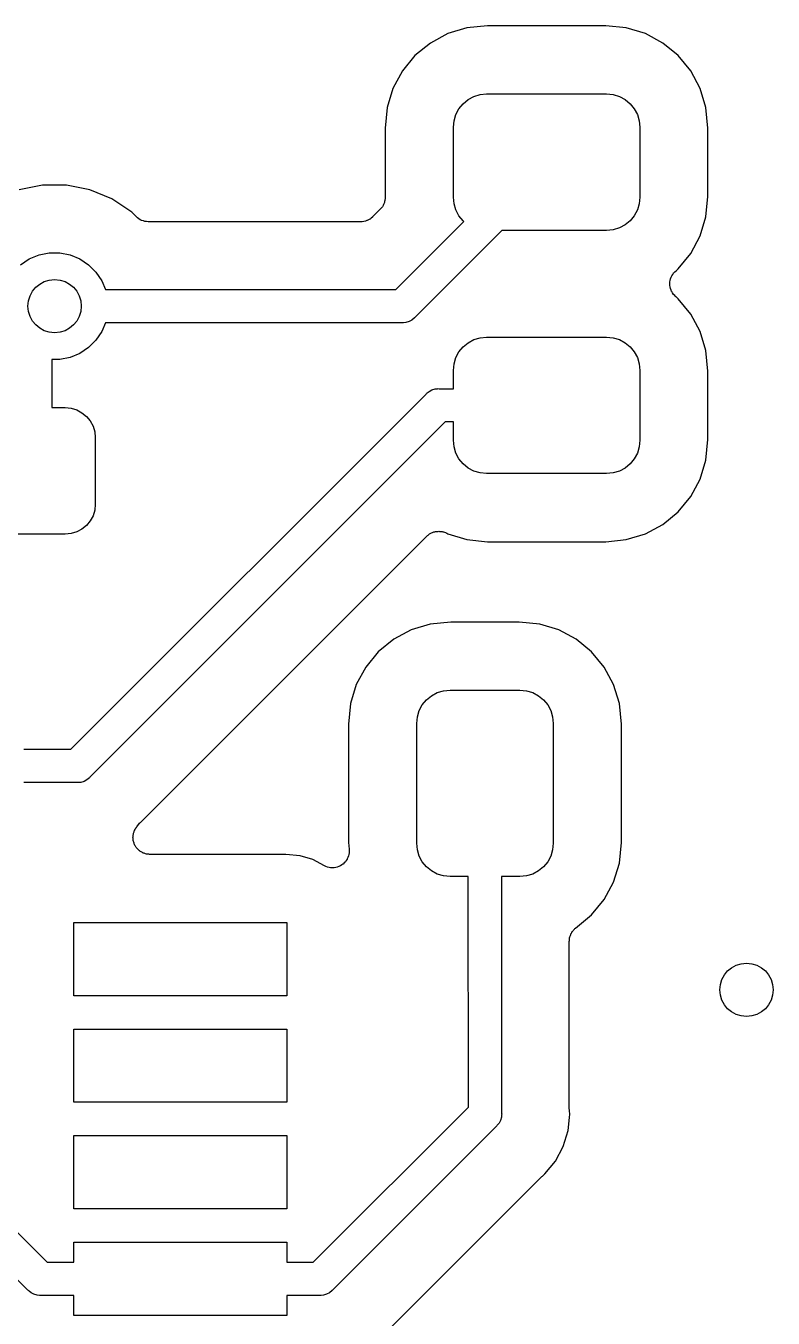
# Model space of a CAD drawing. Extents: x 83.1 to 154, y -94.5 to -68.3.
# Drawn here: x 122.99 to 128.6, y -84.46 to -74.76 of the extents above; entities that cross this region are included whole.
import ezdxf

# ---------------------------------------------------------------- set-up
doc = ezdxf.new("R2010")
doc.units = 0
doc.layers.add('BLACK', color=7, linetype='CONTINUOUS')

msp = doc.modelspace()

# ---------------------------------------------------------------- linework, layer by layer
at = {"layer": 'BLACK', "linetype": 'CONTINUOUS'}
for p, q in [((126.302, -74.7792), (126.159, -74.8224)), ((126.456, -74.7639), (126.302, -74.7792)), ((127.344, -74.7639), (126.456, -74.7639)), ((127.498, -74.7792), (127.344, -74.7639)), ((127.641, -74.8224), (127.498, -74.7792)), ((126.159, -74.8224), (126.028, -74.8927)), ((127.772, -74.8927), (127.641, -74.8224)), ((126.028, -74.8927), (125.912, -74.9873)), ((127.888, -74.9873), (127.772, -74.8927)), ((125.912, -74.9873), (125.818, -75.1025)), ((127.982, -75.1025), (127.888, -74.9873)), ((125.818, -75.1025), (125.747, -75.234)), ((128.053, -75.234), (127.982, -75.1025)), ((125.747, -75.234), (125.704, -75.3766)), ((126.401, -75.2798), (126.45, -75.275)), ((126.45, -75.275), (127.35, -75.275)), ((127.35, -75.275), (127.399, -75.2798)), ((128.096, -75.3766), (128.053, -75.234)), ((126.242, -75.3861), (126.273, -75.3482)), ((126.273, -75.3482), (126.311, -75.3171)), ((126.311, -75.3171), (126.354, -75.294)), ((126.354, -75.294), (126.401, -75.2798)), ((127.399, -75.2798), (127.446, -75.294)), ((127.446, -75.294), (127.489, -75.3171)), ((127.489, -75.3171), (127.527, -75.3482)), ((127.527, -75.3482), (127.558, -75.3861)), ((125.704, -75.3766), (125.689, -75.5312)), ((126.205, -75.4762), (126.219, -75.4293)), ((126.219, -75.4293), (126.242, -75.3861)), ((127.558, -75.3861), (127.581, -75.4293)), ((127.581, -75.4293), (127.595, -75.4762)), ((128.111, -75.5312), (128.096, -75.3766)), ((125.689, -75.5312), (125.689, -76.05)), ((126.2, -75.525), (126.205, -75.4762)), ((126.2, -76.05), (126.2, -75.525)), ((127.595, -75.4762), (127.6, -75.525)), ((127.6, -75.525), (127.6, -76.05)), ((128.111, -76.0438), (128.111, -75.5312)), ((123.118, -75.96), (122.943, -75.9949)), ((123.297, -75.96), (123.118, -75.96)), ((123.473, -75.9949), (123.297, -75.96)), ((123.638, -76.0634), (123.473, -75.9949)), ((125.689, -76.0511), (125.688, -76.0579)), ((125.689, -76.05), (125.689, -76.0504)), ((125.689, -76.0504), (125.689, -76.0511)), ((126.205, -76.0988), (126.2, -76.05)), ((127.6, -76.05), (127.595, -76.0988)), ((128.096, -76.1984), (128.111, -76.0438)), ((123.787, -76.1627), (123.638, -76.0634)), ((125.652, -76.1405), (125.594, -76.1978)), ((125.655, -76.1362), (125.652, -76.1405)), ((125.659, -76.1323), (125.655, -76.1362)), ((125.663, -76.1266), (125.659, -76.1323)), ((125.668, -76.1214), (125.663, -76.1266)), ((125.67, -76.1164), (125.668, -76.1214)), ((125.673, -76.1118), (125.67, -76.1164)), ((125.676, -76.1055), (125.673, -76.1118)), ((125.679, -76.0995), (125.676, -76.1055)), ((125.681, -76.0942), (125.679, -76.0995)), ((125.683, -76.089), (125.681, -76.0942)), ((125.684, -76.0823), (125.683, -76.089)), ((125.686, -76.0758), (125.684, -76.0823)), ((125.687, -76.0703), (125.686, -76.0758)), ((125.688, -76.0648), (125.687, -76.0703)), ((125.688, -76.0579), (125.688, -76.0648)), ((126.219, -76.1457), (126.205, -76.0988)), ((126.242, -76.1889), (126.219, -76.1457)), ((127.581, -76.1457), (127.558, -76.1889)), ((127.595, -76.0988), (127.581, -76.1457)), ((123.822, -76.1978), (123.787, -76.1627)), ((123.831, -76.2053), (123.822, -76.1978)), ((123.84, -76.2128), (123.831, -76.2053)), ((123.84, -76.2131), (123.84, -76.2128)), ((123.841, -76.2136), (123.84, -76.2131)), ((123.851, -76.2191), (123.841, -76.2136)), ((123.861, -76.2248), (123.851, -76.2191)), ((123.862, -76.225), (123.861, -76.2248)), ((123.863, -76.2253), (123.862, -76.225)), ((123.874, -76.2287), (123.863, -76.2253)), ((123.885, -76.2322), (123.874, -76.2287)), ((123.886, -76.2323), (123.885, -76.2322)), ((123.886, -76.2325), (123.886, -76.2323)), ((123.898, -76.2337), (123.886, -76.2325)), ((123.91, -76.235), (123.898, -76.2337)), ((123.911, -76.235), (123.91, -76.235)), ((125.505, -76.235), (123.911, -76.235)), ((123.911, -76.235), (123.911, -76.235)), ((123.911, -76.235), (123.911, -76.235)), ((123.911, -76.235), (123.911, -76.235)), ((125.516, -76.2339), (125.505, -76.235)), ((125.528, -76.2329), (125.516, -76.2339)), ((125.529, -76.2327), (125.528, -76.2329)), ((125.541, -76.2292), (125.529, -76.2326)), ((125.529, -76.2326), (125.529, -76.2327)), ((125.552, -76.2259), (125.541, -76.2292)), ((125.553, -76.2254), (125.552, -76.2256)), ((125.552, -76.2256), (125.552, -76.2259)), ((125.563, -76.2199), (125.553, -76.2254)), ((125.574, -76.2145), (125.563, -76.2199)), ((125.575, -76.2138), (125.574, -76.2141)), ((125.574, -76.2141), (125.574, -76.2145)), ((125.584, -76.2064), (125.575, -76.2138)), ((125.593, -76.1991), (125.584, -76.2064)), ((125.594, -76.1981), (125.593, -76.1991)), ((125.594, -76.1978), (125.594, -76.1981)), ((125.594, -76.1981), (125.594, -76.1981)), ((125.594, -76.1981), (125.594, -76.1981)), ((125.768, -76.743), (126.279, -76.2316)), ((126.273, -76.2268), (126.242, -76.1889)), ((126.279, -76.2316), (126.273, -76.2268)), ((127.527, -76.2268), (127.489, -76.2579)), ((127.558, -76.1889), (127.527, -76.2268)), ((128.053, -76.341), (128.096, -76.1984)), ((126.564, -76.3), (125.912, -76.9521)), ((127.35, -76.3), (126.564, -76.3)), ((127.399, -76.2952), (127.35, -76.3)), ((127.446, -76.281), (127.399, -76.2952)), ((127.489, -76.2579), (127.446, -76.281)), ((127.982, -76.4725), (128.053, -76.341)), ((122.953, -76.5573), (123.018, -76.5135)), ((123.018, -76.5135), (123.091, -76.4834)), ((123.091, -76.4834), (123.168, -76.468)), ((123.168, -76.468), (123.247, -76.468)), ((123.247, -76.468), (123.324, -76.4834)), ((123.324, -76.4834), (123.397, -76.5135)), ((123.397, -76.5135), (123.463, -76.5573)), ((127.888, -76.5877), (127.982, -76.4725)), ((123.463, -76.5573), (123.518, -76.613)), ((123.518, -76.613), (123.562, -76.6785)), ((127.84, -76.6393), (127.846, -76.6294)), ((127.846, -76.6294), (127.853, -76.6193)), ((127.853, -76.6191), (127.854, -76.6187)), ((127.853, -76.6193), (127.853, -76.6191)), ((127.854, -76.6187), (127.862, -76.6104)), ((127.862, -76.6104), (127.871, -76.6018)), ((127.871, -76.6018), (127.888, -76.5877)), ((123.562, -76.6785), (123.589, -76.743)), ((127.825, -76.6863), (127.827, -76.6746)), ((127.825, -76.6867), (127.825, -76.6863)), ((127.825, -76.6871), (127.825, -76.6867)), ((127.825, -76.699), (127.825, -76.6871)), ((127.825, -76.7111), (127.825, -76.699)), ((127.825, -76.7115), (127.825, -76.7111)), ((127.825, -76.7119), (127.825, -76.7115)), ((127.827, -76.7237), (127.825, -76.7119)), ((127.827, -76.6746), (127.83, -76.6628)), ((127.829, -76.7355), (127.827, -76.7237)), ((127.83, -76.6621), (127.835, -76.6511)), ((127.83, -76.6625), (127.83, -76.6621)), ((127.83, -76.6628), (127.83, -76.6625)), ((127.835, -76.6511), (127.839, -76.6399)), ((127.839, -76.6396), (127.84, -76.6393)), ((127.839, -76.6399), (127.839, -76.6396)), ((123.589, -76.743), (125.768, -76.743)), ((127.829, -76.7358), (127.829, -76.7355)), ((127.829, -76.7362), (127.829, -76.7358)), ((127.834, -76.7474), (127.829, -76.7362)), ((127.838, -76.7585), (127.834, -76.7474)), ((127.839, -76.7588), (127.838, -76.7585)), ((127.839, -76.7592), (127.839, -76.7588)), ((127.845, -76.7692), (127.839, -76.7592)), ((127.852, -76.7793), (127.845, -76.7692)), ((127.852, -76.7796), (127.852, -76.7793)), ((127.852, -76.7799), (127.852, -76.7796)), ((127.861, -76.7884), (127.852, -76.7799)), ((127.869, -76.797), (127.861, -76.7884)), ((127.87, -76.7975), (127.869, -76.797)), ((127.871, -76.7982), (127.87, -76.7975)), ((127.87, -76.7975), (127.87, -76.7975)), ((127.87, -76.7975), (127.87, -76.7975)), ((127.888, -76.8123), (127.871, -76.7982)), ((127.982, -76.9275), (127.888, -76.8123)), ((123.589, -76.993), (123.562, -77.0575)), ((125.813, -76.993), (123.589, -76.993)), ((125.819, -76.9936), (125.813, -76.993)), ((125.826, -76.993), (125.819, -76.9936)), ((125.844, -76.9912), (125.826, -76.993)), ((125.826, -76.993), (125.826, -76.993)), ((125.868, -76.9841), (125.844, -76.9912)), ((125.889, -76.9725), (125.868, -76.9841)), ((125.908, -76.9568), (125.889, -76.9725)), ((125.912, -76.9521), (125.908, -76.9568)), ((128.053, -77.059), (127.982, -76.9275)), ((123.562, -77.0575), (123.518, -77.123)), ((126.311, -77.1421), (126.354, -77.119)), ((126.354, -77.119), (126.401, -77.1048)), ((126.401, -77.1048), (126.45, -77.1)), ((126.45, -77.1), (127.35, -77.1)), ((127.35, -77.1), (127.399, -77.1048)), ((127.399, -77.1048), (127.446, -77.119)), ((127.446, -77.119), (127.489, -77.1421)), ((128.096, -77.2016), (128.053, -77.059)), ((123.463, -77.1787), (123.397, -77.2225)), ((123.518, -77.123), (123.463, -77.1787)), ((126.219, -77.2543), (126.242, -77.2111)), ((126.242, -77.2111), (126.273, -77.1732)), ((126.273, -77.1732), (126.311, -77.1421)), ((127.489, -77.1421), (127.527, -77.1732)), ((127.527, -77.1732), (127.558, -77.2111)), ((127.558, -77.2111), (127.581, -77.2543)), ((128.111, -77.3562), (128.096, -77.2016)), ((123.247, -77.268), (123.188, -77.268)), ((123.188, -77.268), (123.188, -77.63)), ((123.324, -77.2526), (123.247, -77.268)), ((123.397, -77.2225), (123.324, -77.2526)), ((126.2, -77.35), (126.205, -77.3012)), ((126.205, -77.3012), (126.219, -77.2543)), ((127.581, -77.2543), (127.595, -77.3012)), ((127.595, -77.3012), (127.6, -77.35)), ((126.2, -77.4875), (126.2, -77.35)), ((127.6, -77.35), (127.6, -77.875)), ((128.111, -77.8688), (128.111, -77.3562)), ((126.018, -77.5081), (126.039, -77.4965)), ((126.039, -77.4965), (126.063, -77.4893)), ((126.063, -77.4893), (126.081, -77.4875)), ((126.081, -77.4875), (126.087, -77.4869)), ((126.081, -77.4875), (126.081, -77.4875)), ((126.087, -77.4869), (126.094, -77.4875)), ((126.094, -77.4875), (126.2, -77.4875)), ((123.329, -80.1943), (125.995, -77.5284)), ((125.995, -77.5284), (125.999, -77.5237)), ((125.999, -77.5237), (126.003, -77.5198)), ((126.003, -77.5198), (126.018, -77.5081)), ((126.003, -77.5198), (126.003, -77.5198)), ((126.018, -77.5081), (126.018, -77.5081)), ((126.018, -77.5081), (126.018, -77.5081)), ((123.188, -77.63), (123.288, -77.63)), ((123.288, -77.63), (123.332, -77.6343)), ((123.332, -77.6343), (123.374, -77.6471)), ((123.374, -77.6471), (123.413, -77.6679)), ((123.413, -77.6679), (123.447, -77.6959)), ((123.447, -77.6959), (123.475, -77.73)), ((126.139, -77.7375), (123.473, -80.4033)), ((123.475, -77.73), (123.496, -77.7689)), ((123.496, -77.7689), (123.509, -77.8111)), ((126.2, -77.7375), (126.139, -77.7375)), ((126.2, -77.875), (126.2, -77.7375)), ((123.509, -77.8111), (123.513, -77.855)), ((123.513, -77.855), (123.513, -78.355)), ((126.205, -77.9238), (126.2, -77.875)), ((127.6, -77.875), (127.595, -77.9238)), ((128.096, -78.0234), (128.111, -77.8688)), ((126.219, -77.9707), (126.205, -77.9238)), ((126.242, -78.0139), (126.219, -77.9707)), ((127.581, -77.9707), (127.558, -78.0139)), ((127.595, -77.9238), (127.581, -77.9707)), ((126.273, -78.0518), (126.242, -78.0139)), ((126.311, -78.0829), (126.273, -78.0518)), ((126.354, -78.106), (126.311, -78.0829)), ((127.489, -78.0829), (127.446, -78.106)), ((127.527, -78.0518), (127.489, -78.0829)), ((127.558, -78.0139), (127.527, -78.0518)), ((128.053, -78.166), (128.096, -78.0234)), ((126.401, -78.1202), (126.354, -78.106)), ((126.45, -78.125), (126.401, -78.1202)), ((127.35, -78.125), (126.45, -78.125)), ((127.399, -78.1202), (127.35, -78.125)), ((127.446, -78.106), (127.399, -78.1202)), ((127.982, -78.2975), (128.053, -78.166)), ((123.513, -78.355), (123.509, -78.3989)), ((127.888, -78.4127), (127.982, -78.2975)), ((123.496, -78.4411), (123.475, -78.48)), ((123.509, -78.3989), (123.496, -78.4411)), ((127.772, -78.5073), (127.888, -78.4127)), ((123.374, -78.5629), (123.332, -78.5757)), ((123.413, -78.5421), (123.374, -78.5629)), ((123.447, -78.5141), (123.413, -78.5421)), ((123.475, -78.48), (123.447, -78.5141)), ((126.026, -78.5756), (126.031, -78.5725)), ((126.031, -78.5725), (126.037, -78.5699)), ((126.037, -78.5699), (126.043, -78.5668)), ((126.043, -78.5668), (126.048, -78.5652)), ((126.048, -78.5652), (126.054, -78.5631)), ((126.054, -78.5631), (126.06, -78.5618)), ((126.06, -78.5618), (126.067, -78.5599)), ((126.067, -78.5599), (126.072, -78.5594)), ((126.072, -78.5594), (126.078, -78.5583)), ((126.078, -78.5583), (126.085, -78.5583)), ((126.085, -78.5583), (126.091, -78.5577)), ((126.091, -78.5577), (126.097, -78.5584)), ((126.097, -78.5584), (126.103, -78.5584)), ((126.103, -78.5584), (126.109, -78.5597)), ((126.109, -78.5597), (126.116, -78.5604)), ((126.116, -78.5604), (126.121, -78.5621)), ((126.121, -78.5621), (126.127, -78.5632)), ((126.127, -78.5632), (126.133, -78.5658)), ((126.133, -78.5658), (126.14, -78.5678)), ((126.14, -78.5678), (126.145, -78.5706)), ((126.145, -78.5706), (126.15, -78.5727)), ((126.15, -78.5727), (126.159, -78.5776)), ((127.641, -78.5776), (127.772, -78.5073)), ((123.288, -78.58), (122.838, -78.58)), ((123.332, -78.5757), (123.288, -78.58)), ((123.855, -80.7405), (126, -78.5949)), ((126, -78.5949), (126.002, -78.5937)), ((126.002, -78.5937), (126.006, -78.5901)), ((126.006, -78.5901), (126.01, -78.5861)), ((126.01, -78.5861), (126.016, -78.5824)), ((126.016, -78.5824), (126.021, -78.5782)), ((126.021, -78.5782), (126.026, -78.5756)), ((126.159, -78.5776), (126.302, -78.6208)), ((126.302, -78.6208), (126.456, -78.6361)), ((126.456, -78.6361), (127.344, -78.6361)), ((127.344, -78.6361), (127.498, -78.6208)), ((127.498, -78.6208), (127.641, -78.5776)), ((126.181, -79.2389), (126.027, -79.2542)), ((126.694, -79.2389), (126.181, -79.2389)), ((126.848, -79.2542), (126.694, -79.2389)), ((125.884, -79.2974), (125.753, -79.3677)), ((126.027, -79.2542), (125.884, -79.2974)), ((126.991, -79.2974), (126.848, -79.2542)), ((127.122, -79.3677), (126.991, -79.2974)), ((125.753, -79.3677), (125.637, -79.4623)), ((127.238, -79.4623), (127.122, -79.3677)), ((125.637, -79.4623), (125.543, -79.5775)), ((127.332, -79.5775), (127.238, -79.4623)), ((125.543, -79.5775), (125.472, -79.709)), ((127.403, -79.709), (127.332, -79.5775)), ((125.472, -79.709), (125.429, -79.8516)), ((127.446, -79.8516), (127.403, -79.709)), ((125.967, -79.8611), (125.998, -79.8232)), ((125.998, -79.8232), (126.036, -79.7921)), ((126.036, -79.7921), (126.079, -79.769)), ((126.079, -79.769), (126.126, -79.7548)), ((126.126, -79.7548), (126.175, -79.75)), ((126.175, -79.75), (126.7, -79.75)), ((126.7, -79.75), (126.749, -79.7548)), ((126.749, -79.7548), (126.796, -79.769)), ((126.796, -79.769), (126.839, -79.7921)), ((126.839, -79.7921), (126.877, -79.8232)), ((126.877, -79.8232), (126.908, -79.8611)), ((125.429, -79.8516), (125.414, -80.0062)), ((125.93, -79.9512), (125.944, -79.9043)), ((125.944, -79.9043), (125.967, -79.8611)), ((126.908, -79.8611), (126.931, -79.9043)), ((126.931, -79.9043), (126.945, -79.9512)), ((127.461, -80.0062), (127.446, -79.8516)), ((125.414, -80.0062), (125.414, -80.8938)), ((125.925, -80), (125.93, -79.9512)), ((125.925, -80.9), (125.925, -80)), ((126.945, -79.9512), (126.95, -80)), ((126.95, -80), (126.95, -80.9)), ((127.461, -80.8938), (127.461, -80.0062)), ((122.976, -80.1943), (123.329, -80.1943)), ((123.47, -80.4081), (123.45, -80.4237)), ((123.473, -80.4033), (123.47, -80.4081)), ((123.375, -80.4443), (122.976, -80.4443)), ((123.381, -80.4449), (123.375, -80.4443)), ((123.387, -80.4443), (123.381, -80.4449)), ((123.405, -80.4425), (123.387, -80.4443)), ((123.387, -80.4443), (123.387, -80.4443)), ((123.429, -80.4353), (123.405, -80.4425)), ((123.45, -80.4237), (123.429, -80.4353)), ((123.806, -80.807), (123.809, -80.8018)), ((123.809, -80.8018), (123.811, -80.7963)), ((123.811, -80.7963), (123.815, -80.7909)), ((123.815, -80.7909), (123.818, -80.7852)), ((123.818, -80.7852), (123.822, -80.7806)), ((123.822, -80.7806), (123.825, -80.7757)), ((123.825, -80.7757), (123.846, -80.7497)), ((123.846, -80.7497), (123.847, -80.7484)), ((123.847, -80.7484), (123.851, -80.7446)), ((123.851, -80.7446), (123.855, -80.7405)), ((123.796, -80.8553), (123.797, -80.8494)), ((123.797, -80.8618), (123.796, -80.8553)), ((123.797, -80.8434), (123.798, -80.8371)), ((123.797, -80.8494), (123.797, -80.8434)), ((123.797, -80.8682), (123.797, -80.8618)), ((123.798, -80.8741), (123.797, -80.8682)), ((123.798, -80.8371), (123.799, -80.8307)), ((123.798, -80.88), (123.798, -80.8741)), ((123.8, -80.8862), (123.798, -80.88)), ((123.799, -80.8307), (123.801, -80.825)), ((123.802, -80.8926), (123.8, -80.8862)), ((123.801, -80.825), (123.802, -80.8191)), ((123.802, -80.8191), (123.804, -80.8132)), ((123.804, -80.8981), (123.802, -80.8926)), ((123.804, -80.8132), (123.806, -80.807)), ((123.805, -80.9038), (123.804, -80.8981)), ((125.414, -80.8938), (125.419, -80.9446)), ((125.93, -80.9488), (125.925, -80.9)), ((126.95, -80.9), (126.945, -80.9488)), ((127.446, -81.0484), (127.461, -80.8938)), ((123.808, -80.9095), (123.805, -80.9038)), ((123.811, -80.9155), (123.808, -80.9095)), ((123.814, -80.9205), (123.811, -80.9155)), ((123.817, -80.9258), (123.814, -80.9205)), ((123.821, -80.9308), (123.817, -80.9258)), ((123.825, -80.9362), (123.821, -80.9308)), ((123.829, -80.9404), (123.825, -80.9362)), ((123.832, -80.9451), (123.829, -80.9404)), ((123.837, -80.9492), (123.832, -80.9451)), ((123.842, -80.9538), (123.837, -80.9492)), ((123.847, -80.9572), (123.842, -80.9538)), ((123.851, -80.961), (123.847, -80.9572)), ((123.857, -80.9641), (123.851, -80.961)), ((123.862, -80.9678), (123.857, -80.9641)), ((123.868, -80.9701), (123.862, -80.9678)), ((123.873, -80.973), (123.868, -80.9701)), ((123.879, -80.9749), (123.873, -80.973)), ((123.885, -80.9774), (123.879, -80.9749)), ((123.891, -80.9786), (123.885, -80.9774)), ((123.897, -80.9805), (123.891, -80.9786)), ((123.903, -80.9812), (123.897, -80.9805)), ((123.91, -80.9825), (123.903, -80.9812)), ((123.916, -80.9826), (123.91, -80.9825)), ((123.921, -80.9832), (123.916, -80.9826)), ((123.923, -80.9832), (123.921, -80.9832)), ((124.944, -80.9832), (123.923, -80.9832)), ((125.05, -80.9937), (124.944, -80.9832)), ((125.146, -81.0227), (125.05, -80.9937)), ((125.414, -80.9953), (125.409, -81.0065)), ((125.416, -80.9831), (125.414, -80.9948)), ((125.414, -80.9948), (125.414, -80.9951)), ((125.414, -80.9951), (125.414, -80.9953)), ((125.419, -80.9711), (125.416, -80.9831)), ((125.419, -80.9446), (125.419, -80.9457)), ((125.419, -80.9457), (125.419, -80.9458)), ((125.419, -80.9458), (125.419, -80.9458)), ((125.419, -80.9458), (125.419, -80.9463)), ((125.419, -80.9463), (125.419, -80.9583)), ((125.419, -80.9583), (125.419, -80.9706)), ((125.419, -80.9706), (125.419, -80.9708)), ((125.419, -80.9708), (125.419, -80.9711)), ((125.944, -80.9957), (125.93, -80.9488)), ((125.967, -81.0389), (125.944, -80.9957)), ((126.931, -80.9957), (126.908, -81.0389)), ((126.945, -80.9488), (126.931, -80.9957)), ((125.233, -81.069), (125.146, -81.0227)), ((125.244, -81.0736), (125.233, -81.069)), ((125.255, -81.0783), (125.244, -81.0736)), ((125.255, -81.0784), (125.255, -81.0783)), ((125.256, -81.0785), (125.255, -81.0784)), ((125.267, -81.0809), (125.256, -81.0785)), ((125.279, -81.0833), (125.267, -81.0809)), ((125.28, -81.0833), (125.279, -81.0833)), ((125.28, -81.0834), (125.28, -81.0833)), ((125.292, -81.0834), (125.28, -81.0834)), ((125.304, -81.0835), (125.292, -81.0834)), ((125.305, -81.0834), (125.304, -81.0834)), ((125.304, -81.0834), (125.304, -81.0835)), ((125.317, -81.0811), (125.305, -81.0834)), ((125.328, -81.0788), (125.317, -81.0811)), ((125.329, -81.0787), (125.328, -81.0788)), ((125.34, -81.0741), (125.329, -81.0787)), ((125.329, -81.0787), (125.329, -81.0787)), ((125.351, -81.0695), (125.34, -81.0741)), ((125.352, -81.0694), (125.351, -81.0695)), ((125.362, -81.0626), (125.352, -81.0693)), ((125.352, -81.0693), (125.352, -81.0694)), ((125.372, -81.0559), (125.362, -81.0626)), ((125.373, -81.0556), (125.372, -81.0557)), ((125.372, -81.0557), (125.372, -81.0559)), ((125.381, -81.047), (125.373, -81.0556)), ((125.39, -81.0386), (125.381, -81.047)), ((125.397, -81.028), (125.39, -81.0382)), ((125.39, -81.0382), (125.39, -81.0384)), ((125.39, -81.0384), (125.39, -81.0386)), ((125.404, -81.0181), (125.397, -81.028)), ((125.409, -81.0065), (125.404, -81.0176)), ((125.404, -81.0176), (125.404, -81.0179)), ((125.404, -81.0179), (125.404, -81.0181)), ((125.998, -81.0768), (125.967, -81.0389)), ((126.036, -81.1079), (125.998, -81.0768)), ((126.877, -81.0768), (126.839, -81.1079)), ((126.908, -81.0389), (126.877, -81.0768)), ((127.403, -81.191), (127.446, -81.0484)), ((126.079, -81.131), (126.036, -81.1079)), ((126.126, -81.1452), (126.079, -81.131)), ((126.175, -81.15), (126.126, -81.1452)), ((126.312, -81.15), (126.175, -81.15)), ((126.313, -82.8807), (126.312, -81.15)), ((126.7, -81.15), (126.562, -81.15)), ((126.562, -81.15), (126.562, -82.9264)), ((126.749, -81.1452), (126.7, -81.15)), ((126.796, -81.131), (126.749, -81.1452)), ((126.839, -81.1079), (126.796, -81.131)), ((127.332, -81.3225), (127.403, -81.191)), ((127.238, -81.4377), (127.332, -81.3225)), ((127.117, -81.5369), (127.238, -81.4377)), ((123.351, -82.0443), (123.351, -81.4943)), ((123.351, -81.4943), (124.951, -81.4943)), ((124.951, -81.4943), (124.951, -82.0443)), ((127.081, -81.585), (127.083, -81.5801)), ((127.083, -81.5801), (127.086, -81.575)), ((127.086, -81.575), (127.089, -81.5693)), ((127.089, -81.5693), (127.093, -81.5633)), ((127.093, -81.5633), (127.096, -81.559)), ((127.096, -81.559), (127.099, -81.5544)), ((127.099, -81.5544), (127.104, -81.5495)), ((127.104, -81.5495), (127.109, -81.5443)), ((127.109, -81.5443), (127.113, -81.5408)), ((127.113, -81.5408), (127.117, -81.5369)), ((127.07, -81.635), (127.071, -81.6333)), ((127.07, -82.8952), (127.07, -81.635)), ((127.071, -81.6221), (127.073, -81.6154)), ((127.071, -81.6277), (127.071, -81.6221)), ((127.071, -81.6333), (127.071, -81.6277)), ((127.073, -81.6086), (127.075, -81.6033)), ((127.073, -81.6154), (127.073, -81.6086)), ((127.075, -81.6033), (127.076, -81.5978)), ((127.076, -81.5978), (127.079, -81.5915)), ((127.079, -81.5915), (127.081, -81.585)), ((124.951, -82.0443), (123.351, -82.0443)), ((123.351, -82.8443), (123.351, -82.2943)), ((123.351, -82.2943), (124.951, -82.2943)), ((124.951, -82.2943), (124.951, -82.8443)), ((124.951, -82.8443), (123.351, -82.8443)), ((125.149, -84.0443), (126.313, -82.8807)), ((126.562, -82.9386), (126.561, -82.957)), ((126.562, -82.9264), (126.563, -82.9325)), ((126.563, -82.9325), (126.562, -82.9386)), ((126.562, -82.9386), (126.562, -82.9386)), ((127.071, -82.9005), (127.07, -82.8952)), ((127.071, -82.9059), (127.071, -82.9005)), ((127.071, -82.9076), (127.071, -82.9059)), ((127.074, -82.9325), (127.071, -82.9076)), ((127.071, -82.9574), (127.074, -82.9325)), ((126.522, -83.0252), (125.293, -84.2533)), ((126.526, -83.0213), (126.522, -83.0252)), ((126.53, -83.0166), (126.526, -83.0213)), ((126.542, -83.0023), (126.53, -83.0166)), ((126.53, -83.0166), (126.53, -83.0166)), ((126.543, -83.0008), (126.542, -83.0023)), ((126.554, -82.9806), (126.543, -83.0008)), ((126.561, -82.957), (126.554, -82.9806)), ((127.061, -83.0566), (127.071, -82.9574)), ((127.071, -82.9574), (127.071, -82.9574)), ((123.351, -83.6443), (123.351, -83.0943)), ((123.351, -83.0943), (124.951, -83.0943)), ((124.951, -83.0943), (124.951, -83.6443)), ((127.025, -83.1759), (127.061, -83.0566)), ((126.966, -83.2859), (127.025, -83.1759)), ((126.887, -83.3823), (126.966, -83.2859)), ((125.675, -84.5905), (126.859, -83.4065)), ((126.859, -83.4065), (126.86, -83.4053)), ((126.86, -83.4053), (126.864, -83.4019)), ((126.864, -83.4019), (126.868, -83.3981)), ((126.868, -83.3981), (126.887, -83.3823)), ((122.703, -83.5952), (123.152, -84.0443)), ((123.008, -84.2534), (122.416, -83.6613)), ((124.951, -83.6443), (123.351, -83.6443)), ((123.351, -84.0443), (123.351, -83.8943)), ((123.351, -83.8943), (124.951, -83.8943)), ((124.951, -83.8943), (124.951, -84.0443)), ((123.152, -84.0443), (123.351, -84.0443)), ((124.951, -84.0443), (125.149, -84.0443)), ((123.012, -84.2581), (123.008, -84.2534)), ((123.017, -84.262), (123.012, -84.2581)), ((123.031, -84.2737), (123.017, -84.262)), ((123.017, -84.262), (123.017, -84.262)), ((123.047, -84.2821), (123.031, -84.2737)), ((123.053, -84.2853), (123.047, -84.2821)), ((123.076, -84.2925), (123.053, -84.2853)), ((123.095, -84.2943), (123.076, -84.2925)), ((123.101, -84.2949), (123.095, -84.2943)), ((123.095, -84.2943), (123.095, -84.2943)), ((123.107, -84.2943), (123.101, -84.2949)), ((123.351, -84.2943), (123.107, -84.2943)), ((123.351, -84.4443), (123.351, -84.2943)), ((125.195, -84.2943), (124.951, -84.2943)), ((124.951, -84.2943), (124.951, -84.4443)), ((125.201, -84.2949), (125.195, -84.2943)), ((125.207, -84.2943), (125.201, -84.2949)), ((125.225, -84.2925), (125.207, -84.2943)), ((125.207, -84.2943), (125.207, -84.2943)), ((125.249, -84.2853), (125.225, -84.2925)), ((125.27, -84.2737), (125.249, -84.2853)), ((125.29, -84.2581), (125.27, -84.2737)), ((125.293, -84.2533), (125.29, -84.2581)), ((124.951, -84.4443), (123.351, -84.4443))]:
    msp.add_line(p, q, dxfattribs=at)
at = {"layer": 'BLACK'}
for centre in [(123.208, -76.868), (128.4, -82)]:
    msp.add_circle(centre, 0.2, dxfattribs=at)

doc.saveas('drawing.dxf')
